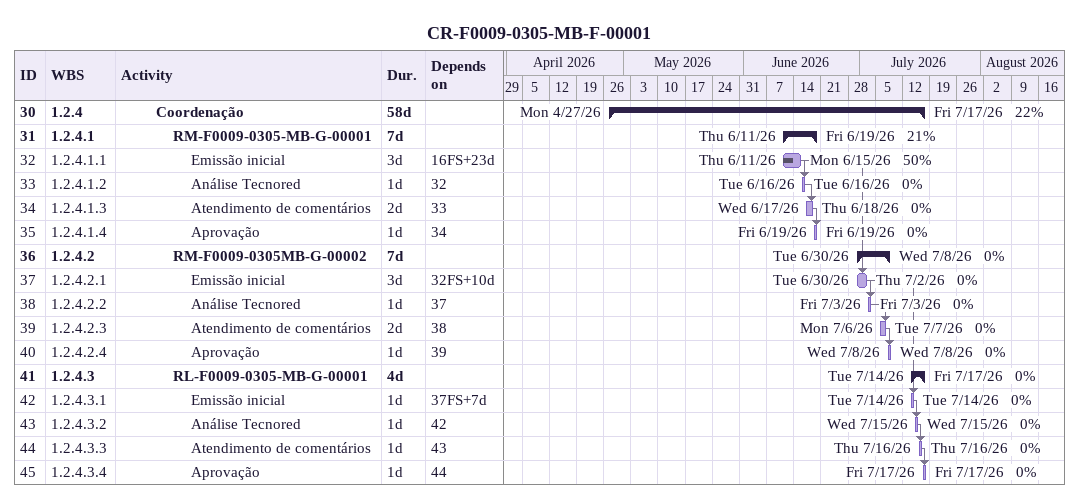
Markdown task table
CR-F0009-0305-MB-F-00001

| ID | WBS | Task | Duration | Start | Finish | Predecessors | % complete |
|---|---|---|---|---|---|---|---|
| 30 | 1.2.4 | **Coordenação** | 58d | 2026-04-27 | 2026-07-17 |  | 22 |
| 31 | 1.2.4.1 | **RM-F0009-0305-MB-G-00001** | 7d | 2026-06-11 | 2026-06-19 |  | 21 |
| 32 | 1.2.4.1.1 | Emissão inicial | 3d | 2026-06-11 | 2026-06-15 | 16FS+23d | 50 |
| 33 | 1.2.4.1.2 | Análise Tecnored | 1d | 2026-06-16 | 2026-06-16 | 32 | 0 |
| 34 | 1.2.4.1.3 | Atendimento de comentários | 2d | 2026-06-17 | 2026-06-18 | 33 | 0 |
| 35 | 1.2.4.1.4 | Aprovação | 1d | 2026-06-19 | 2026-06-19 | 34 | 0 |
| 36 | 1.2.4.2 | **RM-F0009-0305MB-G-00002** | 7d | 2026-06-30 | 2026-07-08 |  | 0 |
| 37 | 1.2.4.2.1 | Emissão inicial | 3d | 2026-06-30 | 2026-07-02 | 32FS+10d | 0 |
| 38 | 1.2.4.2.2 | Análise Tecnored | 1d | 2026-07-03 | 2026-07-03 | 37 | 0 |
| 39 | 1.2.4.2.3 | Atendimento de comentários | 2d | 2026-07-06 | 2026-07-07 | 38 | 0 |
| 40 | 1.2.4.2.4 | Aprovação | 1d | 2026-07-08 | 2026-07-08 | 39 | 0 |
| 41 | 1.2.4.3 | **RL-F0009-0305-MB-G-00001** | 4d | 2026-07-14 | 2026-07-17 |  | 0 |
| 42 | 1.2.4.3.1 | Emissão inicial | 1d | 2026-07-14 | 2026-07-14 | 37FS+7d | 0 |
| 43 | 1.2.4.3.2 | Análise Tecnored | 1d | 2026-07-15 | 2026-07-15 | 42 | 0 |
| 44 | 1.2.4.3.3 | Atendimento de comentários | 1d | 2026-07-16 | 2026-07-16 | 43 | 0 |
| 45 | 1.2.4.3.4 | Aprovação | 1d | 2026-07-17 | 2026-07-17 | 44 | 0 |
